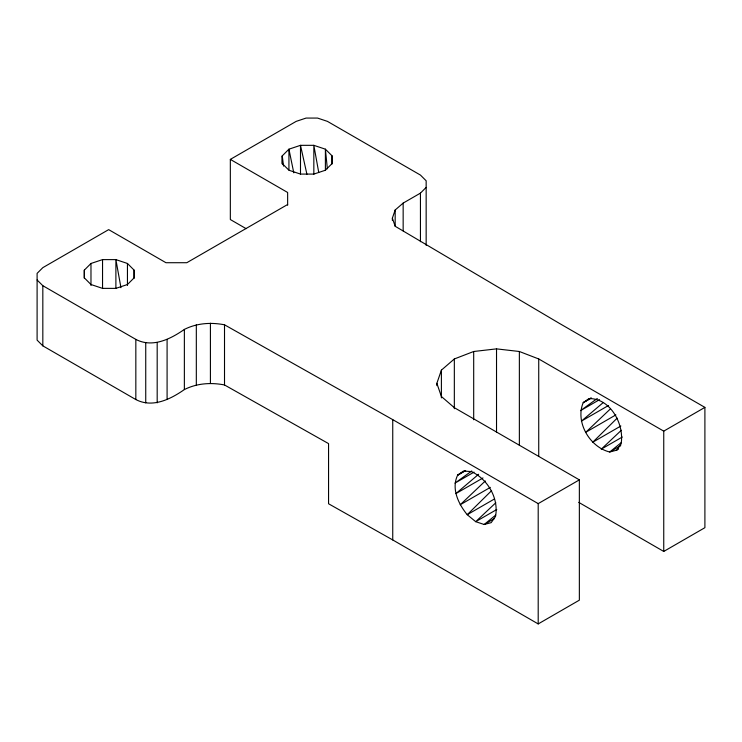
<?xml version="1.0" encoding="UTF-8"?>
<svg xmlns="http://www.w3.org/2000/svg" width="742" height="742" viewBox="0 0 742 742"><rect width="100%" height="100%" fill="white"/><g stroke="black" fill="none" stroke-linecap="round" stroke-linejoin="round"><path stroke-width="1.11" d="M90.978 285.447L90.978 263.466L102.544 259.617L115.891 259.617L127.448 263.466L134.117 270.144L134.126 277.842L127.448 284.52L115.882 288.378L102.544 288.369L90.978 284.52L84.31 277.842L84.31 270.144L90.978 263.466M102.544 288.536L102.544 259.617M134.117 278.241L134.117 270.144M288.935 170.001L288.935 149.179L300.501 145.33L313.838 145.33L325.395 149.179L332.073 155.857L332.073 163.555L325.395 170.233L313.829 174.092L300.491 174.082L288.935 170.233L282.257 163.565L282.257 155.857L288.935 149.179L293.786 172.83M300.491 174.249L300.501 145.33L306.919 174.287M332.073 163.954L332.073 155.857M473.693 419.74L473.693 351.495L496.528 348.87L519.363 351.495L538.729 358.961L663.747 431.139L704.9 407.386L704.9 527.683L663.747 551.445L578.732 502.362M496.528 432.159L496.528 348.87M519.363 445.191L519.363 351.495M538.729 456.126L538.729 358.961M392.37 220.448L392.37 218.139L395.171 209.995L403.156 203.095L420.445 193.124L426.158 187.401M436.862 385.636L436.862 383.326L441.397 370.137L454.336 358.961L473.693 351.495M616.723 450.171L621.054 444.004C624.606 424.749 610.629 398.12 588.99 398.593L583.193 402.683C575.059 422.031 589.797 447.194 609.711 451.999L616.723 450.171L618.67 448.91M491.603 490.638L467.219 514.698L475.696 521.672L484.164 524.483L491.176 522.646L495.508 516.488C498.995 498.448 487.8 479.128 471.365 471.569L463.444 471.077L457.647 475.158C451.062 488.672 458.491 504.022 467.219 514.698L494.32 499.051M617.149 418.154L592.765 442.213L620.868 425.991M485.314 480.955L460.207 504.773L490.323 487.383M610.017 409.269L585.753 432.289L615.86 414.899M495.804 502.761L475.696 521.672L496.769 509.504M621.342 430.277L601.233 449.188L622.315 437.019M478.627 474.259L455.876 493.606L482.977 477.959M603.292 402.516L581.422 421.122L608.523 405.475M495.647 515.143L484.164 524.483L494.209 518.686M621.193 442.668L609.711 451.999L620.748 445.627M471.754 470.975L454.967 483.125L474.045 472.116M597.301 398.5L580.513 410.651L599.582 399.641M465.475 470.521L457.647 475.158L465.679 470.521M591.012 398.037L583.193 402.683L591.216 398.046M246.14 228.666L230.335 219.539L230.335 159.391L296.179 121.373L306.084 118.071L317.53 118.071L327.435 121.373L420.445 175.075L426.158 180.788L426.158 245.352M287.636 204.504L186.798 262.714L165.967 262.714L108.666 229.63L42.823 267.649L37.1 273.371L37.1 340.124L42.823 345.846L135.832 399.548C152.462 408.276 170.484 399.252 184.368 389.569C196.778 383.28 210.997 382.306 224.511 384.959L328.558 443.614L328.558 503.762L392.741 539.944L538.2 623.929L579.354 600.167L579.354 479.861L454.336 407.683L441.397 396.506L436.862 383.326M37.1 279.975L42.823 285.698L135.832 339.391C152.462 348.128 170.484 339.094 184.368 329.411C196.778 323.132 210.997 322.158 224.511 324.801L392.741 419.638L538.2 503.623L579.354 479.861M704.9 407.386L559.44 323.401L395.171 226.273L392.37 218.139M230.335 159.391L287.636 192.475L287.636 205.2M318.708 172.274L313.838 145.33L313.838 174.249M120.955 287.683L115.891 259.617L115.891 288.536M283.537 166.097L282.257 155.857L282.257 163.954M327.352 168.768L325.395 149.179L325.395 170.001M663.747 431.139L663.747 551.445M538.2 503.623L538.2 623.929M454.336 358.961L454.336 408.703M441.397 370.137L441.397 397.897M420.445 193.124L420.445 241.707M403.156 203.095L403.156 230.864M395.171 209.995L395.171 226.189M392.741 419.638L392.741 539.944M224.511 324.801L224.511 384.959M210.413 323.187L210.413 383.336M196.324 324.801L196.324 384.959M184.368 329.411L184.368 389.569M167.089 339.391L167.089 399.548M157.183 342.693L157.183 402.85M145.738 342.693L145.738 402.85M135.832 339.391L135.832 399.548M127.448 263.466L127.448 285.447M84.31 270.144L84.31 278.241M42.823 285.698L42.823 345.846"/></g></svg>
